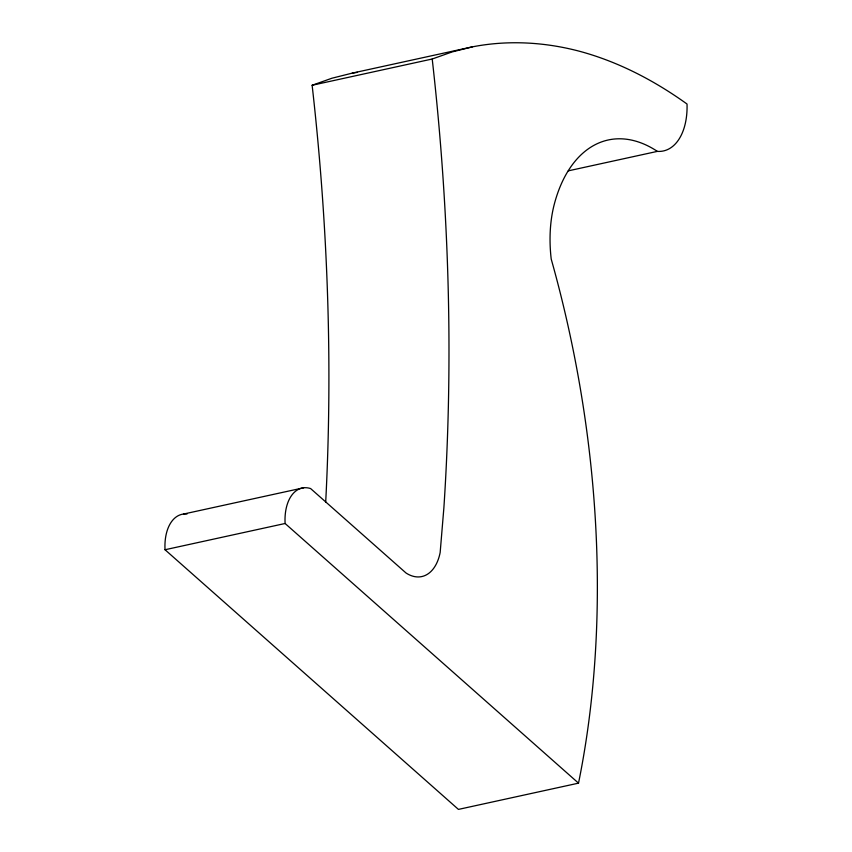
<?xml version="1.0" encoding="UTF-8"?>
<svg xmlns="http://www.w3.org/2000/svg" width="852" height="852" viewBox="0 0 852 852"><rect width="100%" height="100%" fill="white"/><g stroke="black" fill="none" stroke-linecap="round" stroke-linejoin="round"><path stroke-width="1.28" d="M325.688 502.201A1656.661 989.779 77.7 0 0 312.13 85.264L331.971 78.214L352.291 73.112L472.37 46.86C507.622 39.969 544.215 42.004 578.891 51.099A609.052 363.879 77.7 0 1 687.031 104.029A57.957 34.623 77.7 0 1 657.382 151.379A145.852 87.138 77.7 0 0 554.141 204.821A108.875 65.05 77.7 0 0 551.212 259.072A746.522 446.011 77.7 0 1 578.519 783.148L458.44 809.4L165.032 549.742A41.918 25.038 77.7 0 1 186.993 514.044M312.13 85.264L432.209 59.012L452.039 51.961L472.37 46.86M568.295 170.847L657.382 151.379M183.521 514.054L303.589 487.802M165.032 549.742L285.1 523.49A41.918 25.038 77.7 0 1 310.607 488.558L406.063 573.034A47.701 28.499 77.7 0 0 440.164 552.49L443.892 507.643A1656.661 989.779 77.7 0 0 432.209 59.012M352.291 73.112L357.478 72.335M285.1 523.49L578.519 783.148"/></g></svg>
